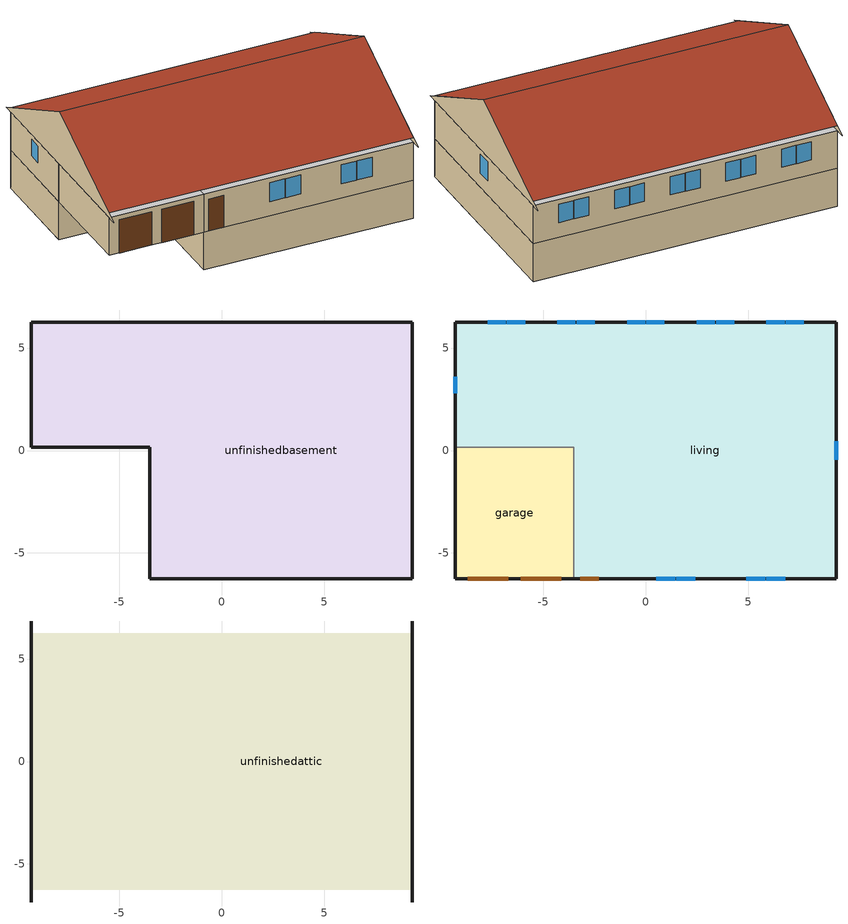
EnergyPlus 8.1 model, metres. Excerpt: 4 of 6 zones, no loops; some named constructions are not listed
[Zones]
unfinishedbasement
 floor ground (GrndUninsUnfinBFloor): -9.3,6.25 9.3,6.25 9.3,-6.25 -3.51,-6.25 -3.51,0.15 -9.3,0.15 z-2.44
 wall outside (UFBsmtRimJoist): -9.3,6.25 -9.3,0.15 -3.51,0.15 -3.51,-6.25 9.3,-6.25 9.3,6.25 -9.3,6.25 z-0.23:0
 wall ground (GrndInsUnfinBWall): -9.3,6.25 -9.3,0.15 -3.51,0.15 -3.51,-6.25 9.3,-6.25 9.3,6.25 -9.3,6.25 z-2.44:0
garage
 floor ground (GrndUninsUnfinGrgFloor): -9.3,0.15 -3.51,0.15 -3.51,-6.25 -9.3,-6.25 z0
 wall outside (ExtUninsUnfinWall): -9.3,0.15 -9.3,-6.25 -3.51,-6.25 z0:2.44
 wall to living (RevUnfinInsFinWall): -9.3,0.15 -3.51,0.15 -3.51,-6.25 z0:2.44
 door (garageDoors): -8.69,-6.25 -6.71,-6.25 / -6.1,-6.25 -4.11,-6.25 z0:2.13
living
 floor to unfinishedbasement (UnfinBInsFinFloor): -9.3,6.25 9.3,6.25 9.3,-6.25 -3.51,-6.25 -3.51,0.15 -9.3,0.15 z0
 wall outside (ExtInsFinWall): -3.51,-6.25 9.3,-6.25 9.3,6.25 -9.3,6.25 -9.3,0.15 z0:2.44
 window (left-Glass): -9.3,3.6 -9.3,2.8 z1.08:2.13
 window (front-Glass): 0.52,-6.25 1.43,-6.25 / 1.49,-6.25 2.41,-6.25 / 4.91,-6.25 5.82,-6.25 / 5.88,-6.25 6.8,-6.25 z0.91:2.13
 window (right-Glass): 9.3,-0.46 9.3,0.46 z0.91:2.13
 window (back-Glass): 6.78,6.25 5.89,6.25 / 7.72,6.25 6.84,6.25 / 3.37,6.25 2.49,6.25 / 4.32,6.25 3.43,6.25 / -0.03,6.25 -0.91,6.25 / 0.91,6.25 0.03,6.25 / -3.43,6.25 -4.32,6.25 / -2.49,6.25 -3.37,6.25 / -6.84,6.25 -7.72,6.25 / -5.89,6.25 -6.78,6.25 z0.96:2.13
 door (livingDoors): -3.2,-6.25 -2.29,-6.25 z0:2.03
unfinishedattic
 floor to garage (UnfinUninsUnfinFloor): -9.3,0.15 -3.51,0.15 -3.51,-6.25 -9.3,-6.25 z2.44
 floor to living (FinInsUnfinUAFloor): -9.3,6.25 9.3,6.25 9.3,-6.25 -3.51,-6.25 -3.51,0.15 -9.3,0.15 z2.44
 wall outside (ExtUninsUnfinWall): 9.3,-6.86,2.44 9.3,6.86,2.44 9.3,0,5.87; -9.3,6.86,2.44 -9.3,-6.86,2.44 -9.3,0,5.87
 roof outside (UnfinInsExtRoof): -9.3,-6.25,2.74 9.3,-6.25,2.74 9.3,0,5.87 -9.3,0,5.87; 9.3,6.25,2.74 -9.3,6.25,2.74 -9.3,0,5.87 9.3,0,5.87
[Material] Roughness=Rough
Name | Thickness {m} | Conductivity {W/m-K} | Density {kg/m^3} | Specific Heat {J/kg-K} | Thermal Absorptance | Solar Absorptance | Visible Absorptance
CarpetBareLayer | 0.0127 | 0.0433444 | 54.468 | 1339.84 | 0.9 | 0.9
FloorMass | 0.015875 | 0.115458 | 544.68 | 1214.23 | 0.9 | 0.6
GypsumBoard-Ceiling | 0.0127 | 0.160291 | 801 | 837.4 | 0.9 | 0.3 | 0.1
IntWallIns | 0.0889 | 0.0550583 | 162.403 | 1178.92
PartitionWallMass | 0.0127 | 0.160291 | 801 | 837.4 | 0.9 | 0.5 | 0.1
Plywood-3_4in | 0.01905 | 0.115458 | 512.64 | 1214.23
StudandAirFloor | 0.0889 | 0.448793 | 67.6565 | 1211.09
UAAdditionalCeilingIns | 0.196342 | 0.0539976 | 16.02 | 1046.75
UATrussandIns | 0.0889 | 0.0564573 | 50.7834 | 1165.1
UFBsmtCeilingIns | 0.23495 | 2.59817 | 106.365 | 1151.69
[Construction]
RevUnfinBInsFinFloor: CarpetBareLayer, FloorMass, Plywood-3_4in, UFBsmtCeilingIns
UnfinInsFinWall: IntWallIns, PartitionWallMass
RevUnfinUninsUnfinFloor: Plywood-3_4in, StudandAirFloor
RevFinInsUnfinUAFloor: UAAdditionalCeilingIns, UATrussandIns, GypsumBoard-Ceiling
[Schedule:Day:Hourly]
DHWDistDay: FRACTION, 0.078424, 0.0392749, 0.00981873, 0.00981873, 0.0392749, 0.274547, 0.941213, 1, 0.960725, 0.843152, 0.764728, 0.60788, 0.529456, 0.470544, 0.470544, 0.411757, 0.548968, 0.725453, 0.86279, 0.823515, 0.745091, 0.60788, 0.529456, 0.294058
ExteriorLighting01Alldays: FRACTION, 0.184174, 0.110504, 0.0736696, 0.0736696, 0.0736696, 0.0805469, 0.172321, 0.35895, 0.34326, 0.176709, 0.144167, 0.142855, 0.143118, 0.146242, 0.165044, 0.241144, 0.438029, 0.744305, 0.974682, 0.923859, 0.827846, 0.707661, 0.533976, 0.370913
ExteriorLighting02Alldays: FRACTION, 0.184174, 0.110504, 0.0736696, 0.0736696, 0.0736696, 0.0790287, 0.150544, 0.295974, 0.263457, 0.133672, 0.108314, 0.107291, 0.107391, 0.1087, 0.117323, 0.1569, 0.278466, 0.519819, 0.801945, 0.924772, 0.827846, 0.707661, 0.533976, 0.370913
ExteriorLighting03Alldays: FRACTION, 0.184174, 0.110504, 0.0736696, 0.0736696, 0.0736696, 0.0768379, 0.119118, 0.205097, 0.1642, 0.0874706, 0.0724788, 0.0718741, 0.0719169, 0.0725063, 0.0766028, 0.0971038, 0.168465, 0.337482, 0.596678, 0.817078, 0.825258, 0.629914, 0.533976, 0.370913
ExteriorLighting04Alldays: FRACTION, 0.184174, 0.110504, 0.0736696, 0.0736696, 0.0736696, 0.0771758, 0.123965, 0.219113, 0.170727, 0.0858141, 0.0692235, 0.0685543, 0.0685504, 0.0685821, 0.06889, 0.0711004, 0.0826122, 0.125732, 0.240143, 0.44865, 0.690182, 0.707661, 0.533976, 0.370913
ExteriorLighting05Alldays: FRACTION, 0.184174, 0.110504, 0.0736696, 0.0736696, 0.0736696, 0.0756766, 0.102459, 0.156924, 0.116752, 0.0681462, 0.0586495, 0.0582664, 0.0582644, 0.0582845, 0.0584702, 0.0597783, 0.0666534, 0.0934446, 0.169995, 0.327078, 0.548269, 0.685521, 0.533976, 0.370913
ExteriorLighting06Alldays: FRACTION, 0.184174, 0.110504, 0.0736696, 0.0736696, 0.0736696, 0.0752228, 0.0959499, 0.1381, 0.101953, 0.0643376, 0.0569881, 0.0566916, 0.0566906, 0.0567108, 0.0568785, 0.0579684, 0.0633943, 0.0839741, 0.142902, 0.26824, 0.459878, 0.640487, 0.533976, 0.370913
ExteriorLighting07Alldays: FRACTION, 0.184174, 0.110504, 0.0736696, 0.0736696, 0.0736696, 0.0755914, 0.101237, 0.153388, 0.113963, 0.0674223, 0.0583289, 0.0579621, 0.0579605, 0.0579818, 0.0581571, 0.0592895, 0.064894, 0.0860217, 0.146136, 0.273127, 0.465762, 0.643165, 0.533976, 0.370913
ExteriorLighting08Alldays: FRACTION, 0.184174, 0.110504, 0.0736696, 0.0736696, 0.0736696, 0.0766048, 0.115773, 0.195426, 0.149909, 0.0788259, 0.0649374, 0.0643772, 0.0643742, 0.0644023, 0.0646511, 0.0663336, 0.0748152, 0.106478, 0.192963, 0.361878, 0.585881, 0.699592, 0.533976, 0.370913
ExteriorLighting09Alldays: FRACTION, 0.184174, 0.110504, 0.0736696, 0.0736696, 0.0736696, 0.0779978, 0.135755, 0.25321, 0.207899, 0.103081, 0.0826008, 0.0817747, 0.0817736, 0.0818614, 0.0826034, 0.0872528, 0.108319, 0.176601, 0.331773, 0.568326, 0.776502, 0.707661, 0.533976, 0.370913
ExteriorLighting10Alldays: FRACTION, 0.184174, 0.110504, 0.0736696, 0.0736696, 0.0736696, 0.0797454, 0.160824, 0.325703, 0.291368, 0.144227, 0.115478, 0.114318, 0.114334, 0.114675, 0.117271, 0.131464, 0.185621, 0.32724, 0.571125, 0.811433, 0.827846, 0.707661, 0.533976, 0.370913
ExteriorLighting11Alldays: FRACTION, 0.184174, 0.110504, 0.0736696, 0.0736696, 0.0736696, 0.0784037, 0.141578, 0.270048, 0.260471, 0.145822, 0.123422, 0.122518, 0.12321, 0.129551, 0.15984, 0.260682, 0.479719, 0.767736, 0.937, 0.874644, 0.827846, 0.707661, 0.533976, 0.370913
ExteriorLighting12Alldays: FRACTION, 0.184174, 0.110504, 0.0736696, 0.0736696, 0.0736696, 0.0801091, 0.166041, 0.340791, 0.337828, 0.181878, 0.151408, 0.150178, 0.150857, 0.157624, 0.191954, 0.308937, 0.559375, 0.865916, 1, 0.87956, 0.827846, 0.707661, 0.533976, 0.370913
